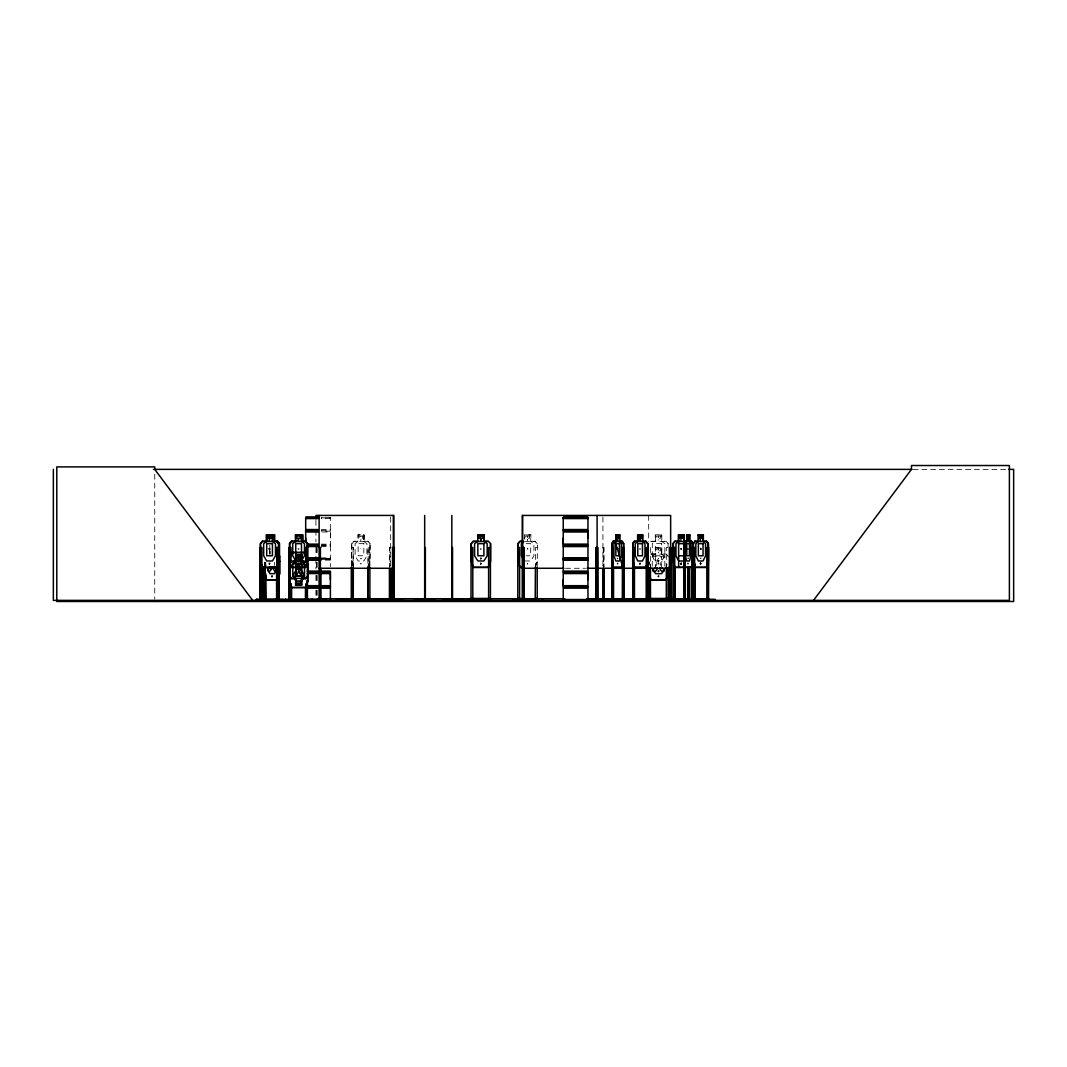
<?xml version="1.0" encoding="UTF-8"?>
<svg xmlns="http://www.w3.org/2000/svg" width="1067" height="1067" viewBox="0 0 1067 1067"><rect width="100%" height="100%" fill="white"/><g stroke="black" fill="none" stroke-linecap="round" stroke-linejoin="round"><path stroke-width="0.75" stroke-dasharray="5 3.75" d="M330.37 538.061L330.343 517.335M330.397 546.291L330.397 531.993L321.234 531.993M330.663 517.575L321.247 517.842L330.463 517.842M330.663 559.135L321.247 559.348L330.53 559.375L330.637 558.548M360.793 539.915L360.726 540.262M360.873 548.571L360.819 548.491M360.873 536.741L360.819 536.661M367.848 567.271L369.889 560.989M527.538 548.571L527.832 549.212L527.605 548.491M658.152 537.368L658.486 536.661M658.152 549.212L658.486 548.491M658.152 550.038L658.486 549.318M658.152 561.869L658.486 561.149M527.538 536.741L527.832 537.368L527.605 536.661M535.034 567.271L537.208 560.989M535.634 566.204L537.421 561.029M658.419 536.741L658.112 537.328M658.286 548.931L658.112 549.998M665.915 567.271L666.995 564.136M658.112 549.172L658.419 548.465M658.112 561.829L658.419 561.135M330.597 531.166L321.274 531.153M360.993 539.795L360.699 540.222M655.538 566.564L657.192 563.723C648.629 554.96 655.938 552.866 658.472 562.256C660.926 552.906 668.689 554.88 659.886 563.763L661.553 566.59M351.643 567.351L351.75 543.596L353.764 541.262L357.938 541.262L357.938 534.767L364.06 534.767L364.06 541.262M351.95 543.677L353.857 541.489L367.928 541.489M330.343 518.589L321.22 518.562M330.343 560.108L321.22 560.148M330.583 558.748L321.22 558.788M330.397 558.748L324.221 558.935M655.511 554.146L652.27 556.307L652.27 568.444M360.979 563.936L360.993 563.189L360.713 563.896M527.565 563.856L527.405 563.936M658.446 563.856L658.286 563.936M527.565 563.936L527.738 563.216L527.365 563.896M658.446 563.936L658.619 563.216L658.246 563.896M913.099 469.373L1007.061 469.373M321.234 529.552L330.397 529.552M321.274 530.392L330.623 530.446M658.326 539.595L658.232 540.222M527.391 540.262L527.712 539.542L527.351 540.222M363.98 541.262L368.008 541.262L370.169 543.556L370.169 561.029L367.928 567.271L367.982 547.531L369.889 547.531M650.87 541.262L655.298 541.262L655.298 534.767L661.807 534.767L661.807 541.262L666.008 541.262L668.302 543.556M524.631 541.489L535.034 541.489L537.208 543.65M650.963 541.489L665.915 541.489L668.089 543.65L668.089 546.797M370.102 543.556L367.942 541.262M351.75 543.596L351.817 561.015L353.63 567.484M526.151 543.65L530.699 543.65L530.699 555.787L526.151 555.787M321.234 544.13L330.37 544.21M321.274 544.984L330.623 545.024M321.274 545.73L330.57 545.73M321.234 546.571L330.397 546.571L330.397 566.724M391.162 547.531L389.415 547.531L389.415 567.244M537.208 547.531L535.407 547.531L535.407 567.351M602.922 547.531L604.042 547.531L604.042 567.244M668.089 547.531L666.301 547.531L666.301 567.351M655.511 547.638L661.58 547.638M658.446 552.173L658.326 552.839M650.87 553.933L655.298 553.933L655.298 547.424L661.807 547.424L661.807 553.933L666.008 553.933L668.302 556.227M650.963 554.146L665.915 554.146L668.089 556.307M321.22 557.934L330.343 557.988M321.247 558.308L330.53 558.321M351.75 561.015L353.71 567.484M524.631 560.989L530.699 560.989L533.953 555.787L533.953 543.65L530.699 541.489L530.699 534.98L524.631 534.98L524.631 538.235M565.55 568.271L585.476 568.271M361.113 558.254L360.793 558.935L361.086 558.334M658.672 558.254L658.286 558.908L658.646 558.334M661.58 554.146L664.834 556.307L664.834 566.937M363.847 541.489L366.915 543.65L366.915 555.787L363.847 560.989L358.139 560.989L355.084 555.787L355.084 543.65L358.139 541.489L358.139 534.98L363.847 534.98L363.78 541.489L363.98 534.767M649.496 562.562L650.963 567.271M648.803 561.015L650.803 567.484M352.03 560.989L353.857 567.271M265.056 562.562L265.936 565.697M264.896 562.642L265.803 565.87M661.58 568.444L661.58 556.307L655.511 556.307L655.511 568.444M650.47 547.531L650.47 567.351M648.683 515.428L648.683 541.849M603.695 547.531L603.695 567.244M603.255 547.531L603.255 567.244M602.922 517.082L602.922 567.244M537.208 567.351L537.421 543.556L535.127 541.262L530.913 541.262L530.913 534.767L524.417 534.767L524.417 539.649M390.669 517.082L390.669 567.244M389.908 547.531L389.908 567.244M369.889 543.65L369.889 567.351M369.662 547.531L369.662 567.351M368.208 547.531L368.208 567.351M353.324 567.351L353.324 547.531L351.403 547.531L351.403 567.351M353.084 547.531L353.084 567.351M317.192 547.531L317.192 555.747M317.192 562.322L317.192 568.884M317.192 575.46L317.192 583.676M317.192 590.238L317.192 596.813M316.432 547.531L316.432 555.747M316.432 562.322L316.432 568.884M316.432 575.46L316.432 583.676M316.432 590.238L316.432 596.813M315.939 520.376L315.939 528.632M315.939 530.286L315.939 541.849M315.939 547.531L315.939 556.707M315.939 558.361L315.939 568.884M315.939 575.46L315.939 583.676M315.939 590.238L315.939 596.813M274.459 562.376L274.459 565.417M270.004 550.892L270.004 554.146M269.844 550.679L269.871 554.146M269.778 545.17L269.778 549.718M269.711 550.679L269.711 553.933M265.79 562.402L265.79 565.697M265.35 562.402L265.35 565.697M264.936 562.589L264.949 565.777M264.789 562.589L264.789 565.763M264.429 562.402L264.429 565.697M154.742 474.348L154.742 598.72M664.834 555.787L661.58 560.989L655.511 560.989L652.27 555.787L652.27 543.65L655.511 541.489L655.511 534.98L661.58 534.98L661.58 541.489L664.834 543.65L664.834 555.787M362.833 536.061L359.166 536.061L359.166 538.235L362.833 538.235L362.833 536.061M529.619 536.061L525.711 536.061L525.711 538.235L529.619 538.235L529.619 536.061M660.5 536.061L656.605 536.061L656.605 538.235L660.5 538.235L660.5 536.061M363.847 543.65L358.139 543.65L358.139 555.787L363.847 555.787L363.847 543.65M661.58 543.65L655.511 543.65L655.511 555.787L661.58 555.787L661.58 543.65M660.5 548.731L656.605 548.731L656.605 550.892L660.5 550.892L660.5 548.731"/><path stroke-width="1.5" d="M305.695 541.102L305.695 538.061M330.37 579.621L330.37 573.553L321.234 573.553M563.269 585.69L563.269 579.621M563.269 544.13L563.269 538.061M587.944 579.621L587.944 573.553L563.243 573.553L563.243 585.69L587.97 585.69L587.97 573.553M587.944 538.061L587.944 531.993L563.243 531.993L563.243 544.13L587.97 544.13L587.97 531.993M383.76 599.307L383.773 600.374L403.566 600.201M415.116 600.268L434.923 600.201M442.285 600.268L462.091 600.201M513.054 600.268L532.86 600.201M586.583 600.241L638.853 600.201M606.403 600.334L606.403 599.307M688.095 539.622L688.095 540.262M480.657 539.595L480.977 540.209L480.603 539.515M691.429 567.271L692.403 560.989M691.496 567.484L692.603 560.989L692.696 543.556L692.603 600.374M674.757 600.241L674.717 547.531M675.158 599.374L675.224 600.374L675.278 598.454L673.05 598.454M692.416 600.374L692.416 598.454L692.456 600.241M617.446 537.355L617.62 536.661M617.446 549.185L617.62 548.491M622.061 567.484L623.475 560.989L623.608 543.556L623.515 600.374M623.608 561.029L622.288 567.484L613.032 567.484L611.844 561.015L611.844 543.596L613.112 541.262M617.393 537.328L617.54 536.661M617.393 549.172L617.54 548.491M604.029 600.201L604.109 599.281L604.135 600.374M278.14 578.367L279.367 573.646M272.565 534.767L272.632 541.262L277.78 541.262L279.527 543.556L279.527 573.686L277.847 580.155L279.674 573.686L279.674 556.227L277.793 553.933M277.98 565.697L279.221 560.989M278.034 566.204L279.527 561.029L277.833 567.484L262.215 567.484L260.321 561.015L260.321 543.596L262.349 541.262M639.907 549.012L640.133 549.012M700.592 548.571L700.766 549.185M645.935 567.484L647.802 561.029L647.802 543.556L645.895 541.262M647.802 561.029L646.082 567.484L634.145 567.484L632.598 561.015L634.278 567.484M700.592 536.741L700.766 537.355M706.394 567.271L708.381 561.029L708.381 543.556L706.607 541.262L703.22 541.262M706.514 567.484L708.381 561.029M681.239 549.185L681.013 548.491L681.32 549.172M529.419 599.374L529.512 600.374M588.864 599.374L588.971 600.374M311.991 600.241L312.218 599.281L312.244 600.374M269.257 537.355L269.484 536.634L269.658 537.355M291.584 552.413L289.504 558.868L291.664 552.413L305.909 552.413L307.789 558.881L305.829 552.413M298.36 548.931L298.627 549.012M298.52 569.058L298.707 568.604M307.509 560.989L305.482 567.271L291.518 567.271L289.624 560.989M305.669 561.389L307.896 563.683L307.816 581.142L305.589 587.397L291.598 587.397L289.851 581.102L289.784 558.908M626.276 600.201L626.369 599.281L626.409 600.374M269.337 548.931L269.658 549.185M276.433 567.271L278.554 560.989M276.58 567.484L278.754 561.029L278.754 543.556L276.526 541.262M298.587 556.774L298.36 557.454L298.707 556.774M298.587 568.604L298.787 569.124M269.164 537.328L269.391 536.661M269.164 549.172L269.391 548.491M480.59 549.012L480.897 549.012M490.42 560.989L488.246 567.271L473.295 567.271L471.347 560.989L471.347 543.677L473.295 541.489L488.246 541.489M668.089 573.646L665.915 579.928L650.963 579.928L649.016 573.646M667.462 600.241L667.649 599.281L667.689 600.374M285.276 600.201L285.396 599.281L285.449 600.374M292.425 599.374L292.291 600.241M292.385 600.201L272.965 600.241M255.52 600.374L270.324 600.201M256.293 600.241L256.507 599.281L256.547 600.374M263.136 599.374L263.269 600.374M346.935 600.374L354.511 600.201M683.707 543.596L684.641 541.262M684.841 541.262L683.8 543.677L678.665 543.65M469.707 600.374L470.627 600.201M271.725 566.684C271.485 573.259 264.816 573.272 270.071 566.564M276.913 568.444L274.459 573.646L269.871 573.646L267.417 568.444M611.978 600.374L612.058 543.596L613.285 541.262M613.338 541.489L612.191 543.677L612.191 560.989L613.338 567.271M657.219 567.591C657.819 572.686 649.216 572.846 654.711 567.977M292.745 564.11L295.772 558.908L301.441 558.908L304.468 564.11M304.642 575.9L301.601 581.102L295.932 581.102L292.892 575.9M664.834 568.444L661.58 573.646L655.511 573.646L652.27 568.444M632.731 600.374L632.731 543.596L634.332 541.262M693.217 600.374L693.163 543.596L694.897 541.262M694.977 541.489L693.47 543.677L693.47 560.989L694.977 567.271M298.76 560.295L298.667 559.708M673.064 600.374L673.09 543.596L674.811 541.262L678.665 541.262M674.931 541.262L673.09 543.596M813.507 600.374L911.458 469.373L911.458 465.519L1009.395 465.519L1009.395 600.374L53.35 600.374L53.35 469.373M289.624 543.677L291.518 541.489M307.576 576.22L305.682 578.407L291.731 578.407L289.717 576.247M305.776 578.634L307.789 576.313M291.584 561.389L289.637 563.709L291.504 561.389L295.719 561.389M291.825 541.262L289.757 543.596L289.637 581.142L291.438 587.61L305.802 587.61L307.816 581.142M289.971 543.677L291.918 541.489M305.695 600.321L305.762 583.862M563.189 600.348L587.997 599.841L587.944 588.13L563.243 588.13L563.243 599.841M597.627 600.241L597.587 547.531M678.665 541.489L675.971 543.65L675.971 555.787L678.665 560.989L683.907 561.015L684.614 567.484M563.243 546.571L587.97 546.571L587.97 558.281L563.016 558.615L587.997 558.921M301.441 578.407L304.468 576.247L304.642 563.763L301.601 561.602L301.441 543.65L295.772 543.65L295.652 561.389M523.55 542.209L521.376 543.65L521.376 555.787L523.003 558.388M602.868 600.241L603.042 599.281L603.068 600.374M326.035 600.201L304.108 600.201M257.427 600.241L257.6 599.281L257.64 600.374M677.998 600.241L678.092 599.281L678.279 600.241M353.737 600.241L353.644 599.281L346.855 599.281M647.469 600.241L647.402 598.454M271.952 576.593L272.152 575.847L271.925 576.553M639.92 563.936L640.173 563.216L639.893 563.896M272.138 576.513L272.072 576.593M480.857 563.936L480.87 563.189L480.577 563.896M617.606 540.262L617.58 539.595M700.779 558.334L700.792 558.254M617.593 563.856L617.593 563.269M681.093 563.936L681.239 563.216L680.919 563.896M658.352 576.513L658.619 575.873L658.446 576.593M153.488 469.373L911.965 469.373M1008.648 469.373L1013.65 469.373L1013.65 601.481L56.791 601.481L56.791 466.893L154.742 466.893L154.742 469.373L252.679 600.374M305.695 529.552L305.669 517.855L318.033 517.788M563.269 529.552L563.243 517.855L587.997 517.788L587.944 529.552L563.243 529.552M305.655 517.815L319.38 517.922M563.229 517.815L587.997 517.842M305.695 518.562L318.033 518.562M563.269 518.562L587.944 518.562M305.669 529.552L318.033 529.552M305.509 530.392L318.033 530.392M563.083 530.392L588.144 530.392M305.509 531.153L318.033 531.153M563.083 531.153L588.144 531.153M318.033 531.993L305.669 531.993L305.669 541.102M678.479 541.262L678.479 534.767L683.987 534.767L683.987 541.262M698.191 534.767L703.353 534.767L703.353 541.262M266.643 534.98L274.406 534.98M295.692 534.98L302.535 534.98L302.535 541.489M477.843 534.98L483.911 534.98L483.911 541.489L487.166 543.65L487.166 555.787L483.911 560.989L477.843 560.989L474.588 555.787L474.588 543.65L477.843 541.489L477.629 534.767L484.125 534.767L484.125 541.262L488.339 541.262L490.633 543.556L490.633 561.029L488.406 567.484L473.134 567.484L471.121 561.015M615.859 534.98L619.634 534.98M637.786 534.98L642.614 534.98L642.467 541.489L644.988 543.65L644.988 555.787L642.467 560.989L637.786 560.989L635.265 555.787L635.265 543.65L637.786 541.489L637.759 534.767M678.665 534.98L683.814 534.98M686.735 534.98L689.669 534.98M698.351 534.98L703.18 534.98M298.4 539.595L298.347 540.262M680.986 539.595L680.906 540.222M298.4 540.182L298.64 539.542L298.307 540.222M269.311 540.262L269.618 539.542L269.284 540.222M639.907 540.262L640.08 539.515L639.88 540.222M262.282 541.262L266.523 541.262M296.253 541.262L291.358 541.262L289.424 543.596L289.57 581.142L291.518 587.61M305.562 541.262L301.561 541.262L301.641 534.767L301.441 541.489L304.468 543.65L304.468 555.787L301.441 560.989L295.772 560.989L292.731 555.787L292.731 543.65L295.772 541.489L295.572 534.767M477.629 541.262L473.201 541.262L471.121 543.596L471.014 598.734M522.937 541.262L519.989 541.262L517.908 543.596L517.908 561.015L519.922 567.484L522.977 567.484M613.058 541.262L615.912 541.262M619.58 541.262L622.248 541.262L623.608 543.556M637.759 541.262L634.185 541.262L632.731 543.596M642.641 541.262L646.028 541.262M683.694 541.262L687.481 541.262M689.575 541.262L691.656 541.262L692.603 543.65M694.764 541.262L698.325 541.262M277.713 541.489L262.362 541.489L260.601 543.677L260.535 560.989L262.442 567.271L277.567 567.271M291.451 541.489L305.482 541.489L307.429 543.65L307.509 576.22M523.484 541.489L520.082 541.489L518.135 543.677L518.135 560.989L520.082 567.271L523.404 567.271M613.165 541.489L622.194 541.489M634.265 541.489L645.962 541.489M674.891 541.489L691.616 541.489M694.844 541.489L706.527 541.489M647.802 543.556L647.629 600.374M708.381 543.556L708.208 600.374M693.163 543.596L693.31 561.015L694.857 567.484M307.336 544.13L318.033 544.13M307.176 544.984L318.033 544.984M563.083 544.984L588.144 544.984M307.176 545.73L318.033 545.73M563.083 545.73L588.144 545.73M307.336 546.571L318.033 546.571M276.553 547.531L279.221 547.531M305.509 547.531L307.429 547.531M319.113 547.531L320.86 547.531M424.666 547.531L425.373 547.531L425.346 599L424.666 599L424.679 515.428M471.014 547.531L472.801 547.531L472.801 598.734M490.42 547.531L488.619 547.531L488.619 598.734M522.363 547.531L524.11 547.531L524.257 600.374M611.938 547.531L613.005 547.531L613.125 600.374M632.638 547.531L634.025 547.531L634.025 600.374M673.237 547.531L675.104 547.531M683.854 547.531L684.654 547.531L684.614 600.241M291.731 552.626L305.762 552.626M295.652 554.88L301.814 554.88L301.814 561.389L305.749 561.389M301.601 555.093L295.852 555.093L295.852 561.602L292.892 563.763L292.745 576.247L295.772 578.407L295.572 585.129L301.721 585.129L301.641 578.634L305.856 578.634M295.772 555.787L301.441 555.787M678.665 555.787L683.694 555.787M307.349 557.961L318.033 557.961M563.269 557.961L587.944 557.961M307.309 558.308L318.033 558.281M307.309 558.921L318.033 558.788M307.336 558.935L318.033 558.935M563.243 558.935L587.97 558.935M563.269 571.112L563.243 559.415L587.997 559.348L587.944 571.112L563.243 571.112M563.229 559.375L587.997 559.401M307.349 560.122L318.033 560.122M563.269 560.122L587.944 560.122M289.424 561.015L291.371 567.484M307.629 561.029L305.629 567.484L291.291 567.484M611.844 561.015L613.245 567.484M692.496 561.029L691.696 567.484L674.757 567.484L673.09 561.015M693.31 561.015L694.724 567.484L706.647 567.484M291.598 561.602L305.669 561.602L307.696 563.763M700.499 563.189L700.619 563.936L700.619 563.269M680.959 563.936L681.093 563.269M622.394 565.883L615.112 541.262M613.165 567.271L622.194 567.271M634.265 567.271L645.962 567.271M674.891 567.271L691.616 567.271M694.844 567.271L706.527 567.271M269.871 568.444L274.459 568.444M319.113 568.271L393.843 568.271M522.363 568.271L563.883 568.271M587.13 568.271L595.439 568.271M597.573 568.271L668.982 568.271M307.349 571.112L318.033 571.112M321.234 571.112L330.397 571.112M309.177 571.952L318.033 571.952M321.274 571.952L330.57 571.952M563.083 571.952L588.144 571.952M309.177 572.712L318.033 572.712M321.274 572.712L330.57 572.712M563.083 572.712L588.144 572.712M307.349 573.553L318.033 573.553M264.789 567.337L264.789 573.686L264.936 567.337M289.504 576.34L291.731 578.634M291.651 578.634L295.652 578.634M266.43 579.928L276.26 579.928M266.31 580.155L276.34 580.155M295.772 584.916L301.521 584.916M307.336 585.69L318.033 585.69M321.234 585.69L330.397 585.69L330.397 573.553M307.176 586.543L318.033 586.543M321.274 586.543L330.57 586.543M563.083 586.543L588.144 586.543M307.176 587.29L318.033 587.29M321.274 587.29L330.57 587.29M563.083 587.29L588.144 587.29M307.336 588.13L318.033 588.13M321.234 588.13L330.397 588.13L330.397 599.841M259.788 598.454L262.095 598.454L262.095 600.374M263.802 598.454L265.95 598.454M318.926 598.454L321.047 598.454M351.216 598.454L353.51 599M370.089 598.454L367.782 599M391.336 598.454L389.268 599L389.762 598.454M394.51 598.454L392.389 598.454L392.416 600.374M424.466 598.454L425.586 598.454M451.621 598.454L452.741 598.454M470.8 598.454L490.62 598.454M517.588 598.454L535.207 599L535.407 567.351M522.203 598.454L524.297 598.454M535.207 598.454L537.408 598.454M595.679 598.454L597.84 598.454M611.764 598.454L613.725 598.454L613.672 600.374M668.289 598.454L646.068 598.454L646.095 600.374M669.236 598.454L671.316 598.454M683.694 598.454L685.427 598.454M689.842 598.454L687.628 599M691.629 598.454L695.217 598.454M708.821 598.454L706.647 598.454L706.661 600.374M564.736 598.734L318.286 598.734L318.286 600.374M586.97 598.734L671.997 598.734L671.997 600.374M261.868 599L277.26 599M290.931 599L305.695 599M393.31 599L394.03 599M451.834 599L452.541 599L452.541 547.531L451.834 547.531L451.834 599L451.834 515.428M613.125 599L622.875 599M634.185 599L646.522 599M674.891 599L692.31 599M694.75 599L707.101 599M256.427 599.374L263.269 599.281M277.887 599.281L292.545 599.281L292.545 600.374M306.789 599.281L311.177 599.374L311.311 600.241M312.151 599.374L319.98 599.281M354.431 599.281L361.019 599.281L361.019 600.374M362.967 599.281L362.967 600.374L362.873 599.281L364.38 599.281L364.287 600.374M393.67 599.374L374.25 599.281L374.357 600.374L366.781 600.201M522.95 599.374L532.86 599.374L532.873 600.374M586.597 599.374L612.085 599.281M632.704 599.281L615.966 599.281L615.966 600.374M641.72 600.374L641.72 599.281L654.404 599.374L654.351 600.374L654.404 599.374M667.569 599.374L701.899 599.374L701.846 600.374M307.349 599.521L318.033 599.521M563.269 599.521L587.944 599.521M307.309 599.841L318.033 599.867M490.9 600.241L491.727 600.374M537.688 600.241L538.515 600.374M641.934 600.241L655.151 600.374M481.004 558.254L480.603 558.908L480.977 558.334M669.302 600.241L669.396 547.531L671.143 547.531L671.143 598.454M282.075 600.201L281.955 599.281L281.915 600.374M311.097 599.281L311.044 600.374M658.672 570.912L658.286 571.565L658.646 570.992M298.72 558.254L298.4 558.935L298.693 558.334M702.326 599.281L702.339 600.334L702.299 599.281L714.957 599.307L714.877 600.374M285.596 599.281L285.569 600.374M387.308 599.281L387.361 600.374M664.114 600.201L715.73 600.374M604.669 600.201L604.576 599.281L604.536 600.374M590.464 599.281L590.438 600.374M632.464 600.241L632.478 598.454L634.612 599M631.971 600.201L631.931 599.307L631.864 600.374M683.694 541.489L685.494 542.93M688.148 558.228L688.148 558.334M276.433 541.489L278.554 543.65M305.482 541.262L307.709 543.556L307.616 581.102M706.461 541.262L708.208 543.65M706.394 541.489L708.075 543.65L708.075 560.989M645.815 541.489L647.629 543.65M305.469 600.228L305.509 587.17M277.633 541.262L279.367 543.65M277.727 554.146L279.514 556.307M662.394 567.991C667.849 572.859 659.419 572.646 659.953 567.591M622.074 541.262L623.475 543.65M622.021 541.489L623.301 543.65M691.469 541.262L692.403 543.65M274.619 566.59C279.834 573.286 273.365 573.232 273.019 566.684M269.524 536.661L269.751 537.341M269.524 548.491L269.751 549.172M681.32 537.341L681.119 536.661L681.239 537.355M700.646 536.661L700.846 537.341M700.646 548.491L700.846 549.172M674.877 567.484L673.264 560.989L673.397 543.677M634.398 567.271L632.891 560.989L632.891 543.677M265.096 573.646L266.577 579.928M264.789 573.686L266.457 580.155M684.801 567.484L684 543.677M708.368 598.454L708.555 600.374L708.648 547.531L706.821 547.531L706.861 600.374M707.981 598.454L707.981 600.374M707.914 598.454L707.914 600.374M703.22 534.767L703.046 541.489L705.554 543.65L705.554 555.787L703.046 560.989L698.351 560.989L695.844 555.787L695.844 543.65L698.351 541.489L698.325 534.767M700.459 539.555L700.459 540.222M700.472 563.229L700.472 563.896M698.498 534.98L698.498 541.489M695.03 564.056L695.03 600.374M694.75 600.374L694.604 547.531L691.789 547.531L691.696 600.374M693.297 598.454L693.31 600.374M689.762 541.262L689.762 534.767L686.641 534.767L686.735 541.489L685.267 543.65L685.267 555.787L686.735 560.989L689.469 560.989L690.936 555.787L690.936 543.65L689.469 541.489L689.575 534.767M689.669 567.351L689.669 598.734M689.282 567.351L689.282 598.734M688.188 567.351L688.188 598.734M687.962 539.555L687.962 540.222M687.962 563.229L687.962 563.896M687.802 567.351L687.802 598.734M686.828 534.767L686.935 541.489M685.267 565.697L685.361 600.374M684.467 547.531L684.467 600.374M684.147 600.374L684.147 599.281L684.067 600.374M683.867 534.767L683.854 600.374M678.599 534.767L678.665 567.484M675.104 567.351L675.104 598.734M674.891 598.454L674.891 600.374M674.491 598.454L674.424 600.374M673.624 547.531L673.624 600.374M673.29 598.454L673.344 600.374M671.13 598.734L671.13 600.374M670.65 598.454L670.65 515.428L522.363 515.428L522.403 600.374M670.169 598.454L670.169 600.374M670.103 598.454L670.103 600.374M669.876 547.531L669.743 600.374M669.462 598.454L669.462 600.374M668.302 568.924L668.302 573.686L666.075 580.155L650.803 580.155L648.803 573.686L648.803 568.924M668.089 567.351L668.089 598.734M666.301 567.351L666.301 598.734M650.47 567.351L650.47 598.734M649.016 568.884L649.016 598.454M648.683 567.351L648.683 598.734M648.243 568.884L648.229 600.374M648.042 600.374L648.069 547.531L646.255 547.531L646.282 600.374M647.896 568.884L647.789 600.374M646.909 598.454L646.975 600.374M646.682 565.697L646.682 600.374M646.349 598.454L646.522 600.374M642.614 541.489L642.774 534.767L637.613 534.767L637.613 541.262M637.919 534.98L637.919 541.489M634.465 567.351L634.465 598.734M634.185 598.454L634.185 600.374M633.731 598.454L633.798 600.374M633.078 547.531L633.078 600.374M632.918 598.454L632.918 600.374M624.195 600.374L624.115 598.454L622.274 598.454L622.328 600.374L622.448 547.531L624.075 547.531L624.035 600.374M623.315 598.454L623.235 600.374M619.754 541.262L619.754 534.767L615.739 534.767L615.859 541.489L613.938 543.65L613.938 555.787L615.859 560.989L619.447 560.989L621.381 555.787L621.381 543.65L619.447 541.489L619.58 534.767M615.912 534.767L616.032 541.489M613.552 567.351L613.552 600.374M612.791 598.454L612.791 600.374M612.711 598.454L612.711 600.374M612.485 560.749L612.485 598.734M611.804 598.454L611.804 600.374M604.042 568.884L604.042 598.454M603.695 568.884L604.122 599L602.802 598.454L602.922 568.884M603.255 568.884L603.255 598.454M600.588 599.281L600.588 600.374M600.294 599.281L600.294 600.374M599.334 599.281L599.334 600.374M599.027 599.281L599.027 600.374M597.813 600.374L597.667 547.531L595.839 547.531L595.773 600.374L595.919 568.884M597.24 598.454L597.32 600.374M597.093 515.428L597.173 600.374M596.626 598.454L596.626 600.374M596.333 547.531L596.546 600.374M596.186 598.454L596.186 600.374M589.264 599.281L589.264 600.374M587.41 599.281L587.41 600.374M563.269 546.571L563.243 558.281M543.023 598.734L543.023 600.374M542.409 598.734L542.409 600.374M537.208 567.351L537.208 598.734M524.044 598.454L524.044 600.374M523.764 598.454L523.764 600.374M523.617 547.531L523.617 600.374M523.31 547.531L523.404 600.374M522.857 547.531L522.857 598.454M522.87 598.734L522.87 600.374M522.603 515.428L522.603 600.374M519.589 598.734L519.589 547.531L517.802 547.531L517.802 598.734M490.42 543.65L490.42 598.734M480.563 539.555L480.563 540.222M467.453 598.734L467.453 600.374M463.958 598.734L463.958 600.374M397.898 598.734L397.898 600.374M394.043 600.374L394.323 547.531L392.563 547.531L392.576 600.374M394.016 600.374L393.843 515.428L315.939 515.428L315.939 518.735M393.323 515.428L393.323 600.374M393.056 568.884L393.109 600.374M392.909 598.454L392.909 600.374M391.162 568.884L391.162 598.454M391.176 599.281L391.256 600.374M390.082 599.281L390.082 600.374M389.908 568.884L389.908 598.454M389.415 568.884L389.415 598.454M385.854 599.281L385.854 600.374M384.493 599.281L384.493 600.374M383.173 599.281L383.173 600.374M380.039 599.281L379.999 600.374M379.785 599.281L379.785 600.374M378.705 599.281L378.705 600.374M375.571 599.281L375.571 600.374M372.343 600.374L372.343 599.281L366.168 599.281L366.168 600.374M371.023 599.281L371.023 600.374M369.889 567.351L369.889 598.734M368.208 567.351L368.208 598.734M367.982 567.351L368.022 599L353.284 599L353.324 567.351M367.488 599.281L367.488 600.374M359.699 599.281L359.699 600.374M353.497 599.281L353.497 600.374M353.084 567.351L353.084 598.734M352.35 599.281L352.35 600.374M351.643 567.351L351.643 598.734M351.403 567.351L351.403 598.734M348.202 599.281L348.202 600.374M345.375 600.374L345.375 599.281L336.412 599.281L336.412 600.374M343.987 599.281L343.987 600.374M343.454 599.281L343.454 600.374M341.267 599.281L341.267 600.374M340.92 599.281L340.92 600.374M340.413 599.281L340.413 600.374M338.306 599.281L338.306 600.374M337.705 599.281L337.705 600.374M321.007 598.454L321.007 600.374M320.86 568.884L320.794 600.374M320.527 598.454L320.527 600.374M320.38 547.531L320.38 600.374M320.167 598.454L320.087 600.374M319.446 598.454L319.446 600.374M319.18 598.454L319.18 600.374M319.113 515.428L319.113 600.374M307.616 600.374L307.616 598.454L305.322 599M307.429 580.568L307.429 600.374M307.176 547.531L307.176 564.056M307.176 580.568L307.176 600.374M306.949 598.454L306.909 600.374M306.029 598.454L306.029 600.374M305.989 598.454L305.989 600.374M305.762 547.531L305.762 562.402M302.761 541.262L302.748 534.767L295.492 534.767L295.492 541.262M301.734 554.88L301.601 561.602M301.521 578.407L301.441 584.916M298.48 583.342L298.48 584.009M298.32 563.229L298.32 563.896M295.852 578.407L295.852 584.916M291.611 587.17L291.611 598.734M291.171 600.374L291.171 598.454L288.877 598.454L288.877 600.374M290.984 562.402L290.984 547.531L289.064 547.531L289.064 600.374M290.984 583.862L290.931 600.374M290.864 598.454L290.824 600.374M289.677 600.374L289.584 598.454L289.557 600.374M289.317 547.531L289.224 600.374M279.381 600.374L279.381 598.454L276.366 599M279.221 543.65L279.221 600.374M278.474 543.65L278.474 600.374L278.247 547.531M278.007 598.454L278.087 600.374M277.98 598.454L277.98 600.374M277.06 598.454L277.02 600.374M276.793 547.531L276.793 600.374M276.553 565.697L276.593 600.374M274.566 541.262L274.566 534.767L266.443 534.767L266.443 541.262M274.432 534.767L274.406 541.489M273.579 536.061L273.579 538.235M272.352 534.98L272.432 541.489L275.486 543.65L275.486 555.787L272.432 560.989L266.723 560.989L263.669 555.787L263.669 543.65L266.723 541.489L266.723 534.98M269.391 563.856L269.644 563.216L269.297 563.896M266.523 534.767L266.643 541.489M265.79 573.953L265.95 599M265.35 578.914L265.496 599M264.429 567.351L264.429 598.734M263.976 567.351L263.976 598.734M261.908 600.374L261.908 547.531L259.988 547.531L259.788 600.374M261.668 565.697L261.748 600.374M260.481 598.454L260.441 600.374M260.215 547.531L260.028 600.374M154.742 600.374L154.742 601.481M617.486 558.508L617.486 558.454M298.493 578.621L298.493 578.621M687.975 537.181L688.095 537.101M687.975 549.012L688.108 549.012M293.465 561.095L297.48 568.791C289.277 577.54 296.453 579.754 298.787 570.312C301.187 579.794 307.95 577.46 299.987 568.844C308.443 559.668 301.014 557.481 298.693 567.404L295.359 561.135L293.465 561.095M639.907 537.181L639.92 537.101M298.333 537.181L298.333 537.181M480.59 537.181L480.617 537.101M318.033 517.335L305.669 517.308L318.033 517.375M587.97 517.308L563.243 517.308L587.997 517.362M271.418 536.061L267.737 536.061L267.737 538.235L271.418 538.235L271.418 536.061M300.427 536.061L296.786 536.061L296.786 538.235L300.427 538.235L300.427 536.061M482.831 536.061L478.923 536.061L478.923 538.235L482.831 538.235L482.831 536.061M618.807 536.061L616.499 536.061L616.499 538.235L618.807 538.235L618.807 536.061M641.64 536.061L638.626 536.061L638.626 538.235L641.64 538.235L641.64 536.061M682.8 536.061L679.559 536.061L679.559 538.235L682.8 538.235L682.8 536.061M688.989 536.061L687.228 536.061L687.228 538.235L688.989 538.235L688.989 536.061M702.206 536.061L699.192 536.061L699.192 538.235L702.206 538.235L702.206 536.061M272.432 543.65L266.723 543.65L266.723 555.787L272.432 555.787L272.432 543.65M483.911 543.65L477.843 543.65L477.843 555.787L483.911 555.787L483.911 543.65M619.447 543.65L615.819 543.65L615.859 555.787L619.447 555.787L619.447 543.65M642.467 543.65L637.786 543.65L637.786 555.787L642.467 555.787L642.467 543.65M689.469 543.65L686.735 543.65L686.735 555.787L689.469 555.787L689.469 543.65M703.046 543.65L698.351 543.65L698.351 555.787L703.046 555.787L703.046 543.65M300.587 556.187L296.946 556.187L296.946 558.348L300.587 558.348L300.587 556.187M318.033 559.348L307.309 559.348L318.033 559.375M301.601 563.763L295.932 563.763L295.932 575.9L301.601 575.9L301.601 563.763M301.441 564.11L295.772 564.11L295.772 576.247L301.441 576.247L301.441 564.11M300.427 581.662L296.786 581.662L296.786 583.836L300.427 583.836L300.427 581.662M694.377 600.374L694.377 598.454L694.31 600.374"/></g></svg>
